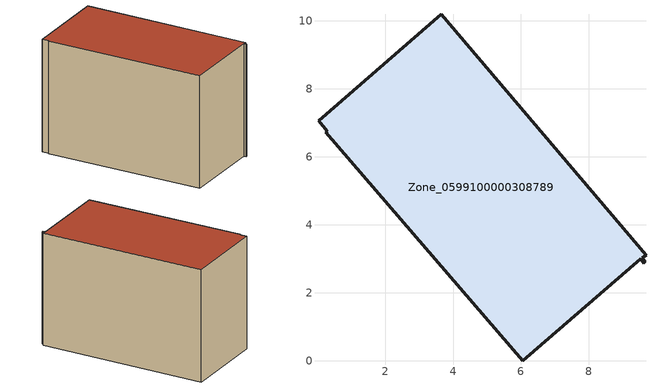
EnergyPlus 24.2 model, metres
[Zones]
Zone_0599100000308789
 floor ground (C_G): 3.65,10.2 9.68,3.1 9.57,3.03 9.66,2.92 9.62,2.88 9.53,3 6.05,0 0.26,6.72 0.3,6.76 0.04,7.06 z0
 wall outside (C_F): 9.68,3.1 3.65,10.2 0.04,7.06 0.3,6.76 0.26,6.72 6.05,0 9.53,3 9.62,2.88 9.66,2.92 9.57,3.03 9.68,3.1 z0:6.29
 roof outside (C_R): 0.04,7.06 0.3,6.76 0.26,6.72 6.05,0 9.53,3 9.62,2.88 9.66,2.92 9.57,3.03 9.68,3.1 3.65,10.2 z6.29
[BUILDING]
Pand.0599100000308789: North Axis=0; Terrain=City; Loads Convergence Tolerance Value=0.04; Temperature Convergence Tolerance Value=0.4; Solar Distribution=FullExterior; Maximum Number of Warmup Days=25; Minimum Number of Warmup Days=1
[Site:Location]
Rotterdam.The.Hague.AP_ZH_NLD Design_Conditions: Latitude=51.96; Longitude=4.45; Time Zone=1; Elevation=-4.5
[SITE:GROUNDTEMPERATURE:BUILDINGSURFACE]
18, 18, 18, 18, 18, 18, 18, 18, 18, 18, 18, 18
[MATERIAL] Thermal Absorptance=0.9; Solar Absorptance=0.7; Visible Absorptance=0.7
Name | Roughness | Thickness | Conductivity | Density | Specific Heat
G.TI.1946 | MediumSmooth | 0.15 | 1 | 540 | 1210
F.TI.1946 | Rough | 0.3 | 0.857143 | 1920 | 840
R.TI.1946 | MediumRough | 0.2 | 0.1 | 1500 | 1000
[CONSTRUCTION]
C_G: G.TI.1946
C_F: F.TI.1946
C_R: R.TI.1946
[ZONE]
Zone_0599100000308789: Type=1; Multiplier=1; Ceiling Height=Autocalculate; Volume=Autocalculate; Floor Area=autocalculate; Part of Total Floor Area=Yes
[ZONEINFILTRATION:DESIGNFLOWRATE]
Infil_Zone_0599100000308789: Zone or ZoneList or Space or SpaceList=Zone_0599100000308789; Schedule=AlwaysOn; Design Flow Rate Calculation Method=Flow/Area; Flow Rate per Floor Area=0.003; Constant Term Coefficient=1; Temperature Term Coefficient=0; Velocity Term Coefficient=0; Velocity Squared Term Coefficient=0
[HVACTEMPLATE:ZONE:IDEALLOADSAIRSYSTEM]
Zone_0599100000308789: Maximum Heating Supply Air Temperature=50; Minimum Cooling Supply Air Temperature=13; Maximum Heating Supply Air Humidity Ratio=0.0156; Minimum Cooling Supply Air Humidity Ratio=0.0077; Heating Limit=NoLimit; Cooling Limit=NoLimit; Dehumidification Control Type=ConstantSensibleHeatRatio; Cooling Sensible Heat Ratio=0.7; Dehumidification Setpoint=60; Humidification Control Type=None; Humidification Setpoint=30; Outdoor Air Method=None; Outdoor Air Flow Rate per Person=0.00944; Outdoor Air Flow Rate per Zone Floor Area=0; Outdoor Air Flow Rate per Zone=0; Demand Controlled Ventilation Type=None; Outdoor Air Economizer Type=NoEconomizer; Heat Recovery Type=None; Sensible Heat Recovery Effectiveness=0.7; Latent Heat Recovery Effectiveness=0.65
[ZONECONTROL:THERMOSTAT]
ThermostatControl_Zone_0599100000308789: Zone or ZoneList=Zone_0599100000308789; Control Type Schedule=DualSetpointControlType; Control 1=Thermostat_Zone_0599100000308789; Temperature Difference Between Cutout And Setpoint=0
[THERMOSTATSETPOINT:DUALSETPOINT]
Thermostat_Zone_0599100000308789: Heating Setpoint Temperature Schedule=HeatingSetpoint_Zone_0599100000308789; Cooling Setpoint Temperature Schedule=CoolingSetpoint_Zone_0599100000308789
[SCHEDULE:COMPACT]
HeatingSetpoint_Zone_0599100000308789: Through: 12/31, For: AllDays, Until: 24:00, 21
CoolingSetpoint_Zone_0599100000308789: Through: 12/31, For: AllDays, Until: 24:00, 24
DualSetpointControlType: Through: 12/31, For: AllDays, Until: 24:00, 4
AlwaysOn: Through: 12/31, For: AllDays, Until: 24:00, 1
